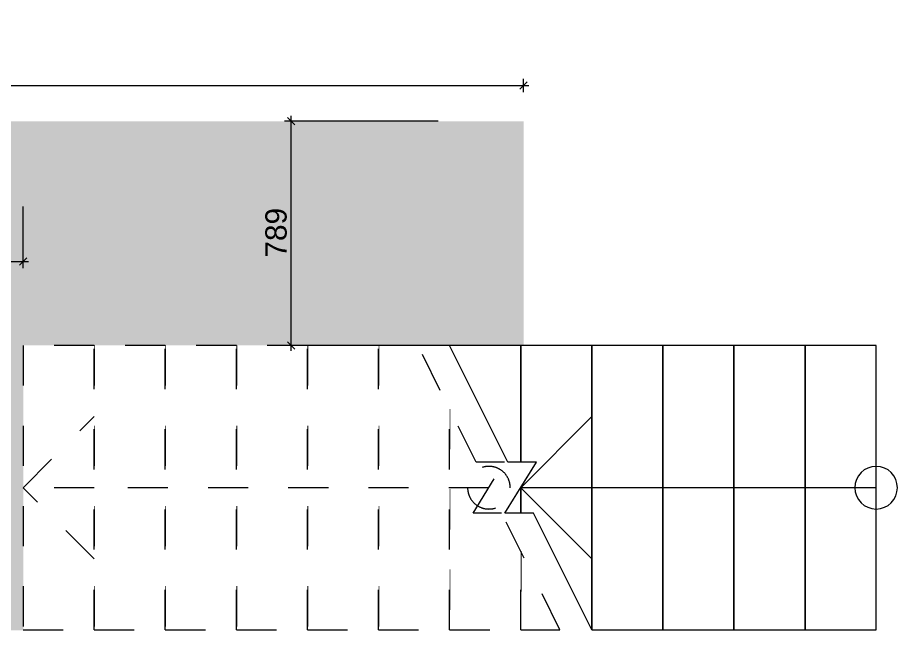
# Model space of a CAD drawing. Header units: millimetres. Extents: x 2336463 to 2579121, y 595385 to 778077.
# Drawn here: x 2524301 to 2527395, y 661203 to 663357 of the extents above; entities that cross this region are included whole.
import ezdxf

# ---------------------------------------------------------------- set-up
doc = ezdxf.new("R2010")
doc.units = ezdxf.units.MM
doc.header["$MEASUREMENT"] = 0
for name, pattern in [('Wipeout_Contour', [1000, 0, -1000]), ('Пунктирная', [88.194442, 0, -88.194442]), ('Штриховая', [282.222223, 141.111112, -141.111112])]:
    doc.linetypes.add(name, pattern=pattern)
doc.layers.add('+комнаты_Ном._пера__100', color=2, linetype='Continuous', lineweight=5)
doc.layers.add('1 Планировка размеры', color=7, linetype='Continuous')
doc.layers.add('Конструктив - Лестницы', color=7, linetype='Continuous')
for name, color, linetype, lineweight, true_color in [('1 Планировка размеры_Ном._пера__242', 7, 'Continuous', 13, 0x1b55b5), ('Конструктив - Лестницы_Ном._пера__11', 7, 'Continuous', 15, 0x6c80ff), ('Конструктив - Стены Несущие_Ном._пера__103', 7, 'Continuous', 5, 0xffcc99)]:
    doc.layers.add(name, color=color, linetype=linetype, lineweight=lineweight, true_color=true_color)
doc.styles.add('СГЕНЕРИР_СТИЛЬ_1', font='arial.ttf')
doc.dimstyles.new('СГЕНЕРИР_СТИЛЬ__1', dxfattribs={"dimtxt": 75, "dimasz": 23.75, "dimexe": 0.18, "dimexo": 300, "dimgap": 0, "dimtad": 1, "dimtih": 1, "dimtoh": 1, "dimdec": 0, "dimzin": 0, "dimdsep": 46, "dimtxsty": 'СГЕНЕРИР_СТИЛЬ_1', "dimblk": 'ARROWHEAD_6', "dimblk1": 'ARROWHEAD_6', "dimblk2": 'ARROWHEAD_6', "dimcen": 0.09, "dimclrd": 256, "dimclre": 256, "dimclrt": 256, "dimazin": 0, "dimtfac": 1, "dimtdec": 4, "dimtmove": 0, "dimatfit": 3, "dimfxl": 0, "dimtolj": 1, "dimtzin": 0, "dimarcsym": 0})
doc.dimstyles.new('СГЕНЕРИР_СТИЛЬ__2', dxfattribs={"dimtxt": 75, "dimasz": 23.75, "dimexe": 0.18, "dimexo": 300, "dimgap": 0, "dimtad": 1, "dimdec": 0, "dimzin": 0, "dimdsep": 46, "dimtxsty": 'СГЕНЕРИР_СТИЛЬ_1', "dimblk": 'ARROWHEAD_6', "dimblk1": 'ARROWHEAD_6', "dimblk2": 'ARROWHEAD_6', "dimcen": 0.09, "dimclrd": 256, "dimclre": 256, "dimclrt": 256, "dimazin": 0, "dimtfac": 1, "dimtdec": 4, "dimtmove": 0, "dimatfit": 3, "dimfxl": 0, "dimtolj": 1, "dimtzin": 0, "dimarcsym": 0})

# ---------------------------------------------------------------- blocks, each defined once
blk = doc.blocks.new('Лестница_7', base_point=(2086872, 585813.7))
at = {"color": 254, "linetype": 'Wipeout_Contour', "lineweight": 0, "ltscale": 10449550.74468224}
blk.add_wipeout([(2527070.4, 662204.4), (2527070.4, 661204.4), (2527320.4, 661204.4), (2527320.4, 662204.4)], dxfattribs=at).dxf.layer = 'Конструктив - Лестницы'
at = {"layer": 'Конструктив - Лестницы_Ном._пера__11', "color": 171, "linetype": 'Continuous', "lineweight": 15, "true_color": 0x6c80ff}
for p, q in [((2527320.4, 662204.4), (2527070.4, 662204.4)), ((2527070.4, 662204.4), (2527070.4, 661204.4)), ((2527320.4, 661204.4), (2527320.4, 662204.4)), ((2527070.4, 661204.4), (2527320.4, 661204.4))]:
    blk.add_line(p, q, dxfattribs=at)
for start, end in [(0, 180), (180, 0)]:
    blk.add_arc((2527320.4, 661704.4), 75, start, end, dxfattribs=at)
at = {"color": 254, "linetype": 'Wipeout_Contour', "lineweight": 0, "ltscale": 10448583.35867333}
blk.add_wipeout([(2526820.4, 662204.4), (2526820.4, 661204.4), (2527070.4, 661204.4), (2527070.4, 662204.4)], dxfattribs=at).dxf.layer = 'Конструктив - Лестницы'
at = {"layer": 'Конструктив - Лестницы_Ном._пера__11', "color": 171, "linetype": 'Continuous', "lineweight": 15, "true_color": 0x6c80ff}
for p, q in [((2527070.4, 662204.4), (2526820.4, 662204.4)), ((2526820.4, 662204.4), (2526820.4, 661204.4)), ((2527070.4, 661204.4), (2527070.4, 662204.4)), ((2527320.4, 661704.4), (2527070.4, 661704.4)), ((2526820.4, 661204.4), (2527070.4, 661204.4))]:
    blk.add_line(p, q, dxfattribs=at)
at = {"color": 254, "linetype": 'Wipeout_Contour', "lineweight": 0, "ltscale": 10447615.97876268}
blk.add_wipeout([(2526570.4, 662204.4), (2526570.4, 661204.4), (2526820.4, 661204.4), (2526820.4, 662204.4)], dxfattribs=at).dxf.layer = 'Конструктив - Лестницы'
at = {"layer": 'Конструктив - Лестницы_Ном._пера__11', "color": 171, "linetype": 'Continuous', "lineweight": 15, "true_color": 0x6c80ff}
for p, q in [((2526820.4, 662204.4), (2526570.4, 662204.4)), ((2526570.4, 662204.4), (2526570.4, 661204.4)), ((2526820.4, 661204.4), (2526820.4, 662204.4)), ((2526570.4, 661204.4), (2526820.4, 661204.4))]:
    blk.add_line(p, q, dxfattribs=at)
at = {"color": 254, "linetype": 'Wipeout_Contour', "lineweight": 0, "ltscale": 10446648.60499527}
blk.add_wipeout([(2526320.4, 661204.4), (2526570.4, 661204.4), (2526570.4, 662204.4), (2526320.4, 662204.4)], dxfattribs=at).dxf.layer = 'Конструктив - Лестницы'
at = {"layer": 'Конструктив - Лестницы_Ном._пера__11', "color": 171, "linetype": 'Continuous', "lineweight": 15, "true_color": 0x6c80ff}
for p, q in [((2526570.4, 662204.4), (2526320.4, 662204.4)), ((2526320.4, 662204.4), (2526320.4, 661204.4)), ((2526570.4, 661204.4), (2526570.4, 662204.4)), ((2526320.4, 661204.4), (2526570.4, 661204.4))]:
    blk.add_line(p, q, dxfattribs=at)
at = {"color": 254, "linetype": 'Wipeout_Contour', "lineweight": 0, "ltscale": 20891103.68534182}
blk.add_wipeout([(2526320.4, 662204.4), (2526070.4, 662204.4), (2526070.4, 661793.9), (2526125.6, 661793.9), (2526070.4, 661704.4), (2526070.4, 661615), (2526115.1, 661615), (2526320.4, 661204.4)], dxfattribs=at).dxf.layer = 'Конструктив - Лестницы'
at = {"layer": 'Конструктив - Лестницы_Ном._пера__11', "color": 171, "linetype": 'Continuous', "lineweight": 15, "true_color": 0x6c80ff}
for p, q in [((2526320.4, 662204.4), (2526070.4, 662204.4)), ((2526070.4, 662204.4), (2526070.4, 661793.9)), ((2526320.4, 661204.4), (2526320.4, 662204.4)), ((2526070.4, 661704.4), (2526070.4, 661615))]:
    blk.add_line(p, q, dxfattribs=at)
at = {"color": 254, "linetype": 'Wipeout_Contour', "lineweight": 0, "ltscale": 7833722.117931559}
blk.add_wipeout([(2526070.4, 661204.4), (2526208.6, 661204.4), (2526070.4, 661480.8)], dxfattribs=at).dxf.layer = 'Конструктив - Лестницы'
at = {"layer": 'Конструктив - Лестницы_Ном._пера__11', "color": 171, "linetype": 'Continuous', "lineweight": 15, "true_color": 0x6c80ff}
blk.add_line((2526320.4, 661204.4), (2526115.1, 661615), dxfattribs=at)
at = {"layer": 'Конструктив - Лестницы_Ном._пера__11', "color": 171, "linetype": 'Штриховая', "lineweight": 15, "true_color": 0x6c80ff}
for p, q in [((2526070.4, 661480.8), (2526070.4, 661204.4)), ((2526070.4, 661204.4), (2526208.6, 661204.4))]:
    blk.add_line(p, q, dxfattribs=at)
at = {"color": 254, "linetype": 'Wipeout_Contour', "lineweight": 0, "ltscale": 10445210.31514977}
blk.add_wipeout([(2525820.4, 662204.4), (2526025.6, 661793.9), (2526070.4, 661793.9), (2526070.4, 662204.4)], dxfattribs=at).dxf.layer = 'Конструктив - Лестницы'
at = {"color": 254, "linetype": 'Wipeout_Contour', "lineweight": 0, "ltscale": 7833798.62007509}
blk.add_wipeout([(2526015.1, 661615), (2526070.4, 661615), (2526070.4, 661704.4)], dxfattribs=at).dxf.layer = 'Конструктив - Лестницы'
at = {"layer": 'Конструктив - Лестницы_Ном._пера__11', "color": 171, "linetype": 'Continuous', "lineweight": 15, "true_color": 0x6c80ff}
for p, q in [((2526070.4, 662204.4), (2525820.4, 662204.4)), ((2526070.4, 661793.9), (2526070.4, 662204.4)), ((2526070.4, 661615), (2526070.4, 661704.4))]:
    blk.add_line(p, q, dxfattribs=at)
at = {"color": 254, "linetype": 'Wipeout_Contour', "lineweight": 0, "ltscale": 20889238.32323603}
blk.add_wipeout([(2525913.8, 661793.9), (2525820.4, 661980.8), (2525820.4, 661204.4), (2526070.4, 661204.4), (2526070.4, 661480.8), (2526003.3, 661615), (2525903.3, 661615), (2526013.8, 661793.9)], dxfattribs=at).dxf.layer = 'Конструктив - Лестницы'
at = {"layer": 'Конструктив - Лестницы_Ном._пера__11', "color": 171, "linetype": 'Штриховая', "lineweight": 15, "true_color": 0x6c80ff}
for p, q in [((2525820.4, 661980.8), (2525820.4, 661204.4)), ((2525903.3, 661615), (2526013.8, 661793.9)), ((2526013.8, 661793.9), (2525913.8, 661793.9)), ((2526003.3, 661615), (2525903.3, 661615)), ((2526208.6, 661204.4), (2526003.3, 661615)), ((2526070.4, 661204.4), (2526070.4, 661480.8)), ((2525820.4, 661204.4), (2526070.4, 661204.4))]:
    blk.add_line(p, q, dxfattribs=at)
at = {"layer": 'Конструктив - Лестницы_Ном._пера__11', "color": 171, "linetype": 'Continuous', "lineweight": 15, "true_color": 0x6c80ff}
for p, q in [((2526070.4, 661704.4), (2526320.4, 661954.4)), ((2526015.1, 661615), (2526125.6, 661793.9)), ((2526125.6, 661793.9), (2526025.6, 661793.9)), ((2527070.4, 661704.4), (2526070.4, 661704.4)), ((2526320.4, 661454.4), (2526070.4, 661704.4)), ((2526115.1, 661615), (2526015.1, 661615))]:
    blk.add_line(p, q, dxfattribs=at)
at = {"layer": 'Конструктив - Лестницы_Ном._пера__11', "color": 171, "linetype": 'Штриховая', "lineweight": 15, "true_color": 0x6c80ff}
for start, end in [(0, 180), (180, 0)]:
    blk.add_arc((2525958.6, 661704.4), 75, start, end, dxfattribs=at)
at = {"color": 254, "linetype": 'Wipeout_Contour', "lineweight": 0, "ltscale": 13054765.95427891}
blk.add_wipeout([(2525570.4, 662204.4), (2525570.4, 661204.4), (2525820.4, 661204.4), (2525820.4, 661980.8), (2525708.6, 662204.4)], dxfattribs=at).dxf.layer = 'Конструктив - Лестницы'
at = {"layer": 'Конструктив - Лестницы_Ном._пера__11', "color": 171, "linetype": 'Штриховая', "lineweight": 15, "true_color": 0x6c80ff}
for p, q in [((2525708.6, 662204.4), (2525570.4, 662204.4)), ((2525570.4, 662204.4), (2525570.4, 661204.4)), ((2525913.8, 661793.9), (2525708.6, 662204.4)), ((2525820.4, 661204.4), (2525820.4, 661980.8)), ((2525570.4, 661204.4), (2525820.4, 661204.4))]:
    blk.add_line(p, q, dxfattribs=at)
at = {"layer": 'Конструктив - Лестницы_Ном._пера__11', "color": 171, "linetype": 'Continuous', "lineweight": 15, "true_color": 0x6c80ff}
blk.add_line((2526025.6, 661793.9), (2525820.4, 662204.4), dxfattribs=at)
at = {"color": 254, "linetype": 'Wipeout_Contour', "lineweight": 0, "ltscale": 10442779.17148712}
blk.add_wipeout([(2525320.4, 661204.4), (2525570.4, 661204.4), (2525570.4, 662204.4), (2525320.4, 662204.4)], dxfattribs=at).dxf.layer = 'Конструктив - Лестницы'
at = {"layer": 'Конструктив - Лестницы_Ном._пера__11', "color": 171, "linetype": 'Штриховая', "lineweight": 15, "true_color": 0x6c80ff}
for p, q in [((2525570.4, 662204.4), (2525320.4, 662204.4)), ((2525320.4, 662204.4), (2525320.4, 661204.4)), ((2525570.4, 661204.4), (2525570.4, 662204.4)), ((2525320.4, 661204.4), (2525570.4, 661204.4))]:
    blk.add_line(p, q, dxfattribs=at)
at = {"color": 254, "linetype": 'Wipeout_Contour', "lineweight": 0, "ltscale": 10441811.82852095}
blk.add_wipeout([(2525070.4, 661204.4), (2525320.4, 661204.4), (2525320.4, 662204.4), (2525070.4, 662204.4)], dxfattribs=at).dxf.layer = 'Конструктив - Лестницы'
at = {"layer": 'Конструктив - Лестницы_Ном._пера__11', "color": 171, "linetype": 'Штриховая', "lineweight": 15, "true_color": 0x6c80ff}
for p, q in [((2525320.4, 662204.4), (2525070.4, 662204.4)), ((2525070.4, 662204.4), (2525070.4, 661204.4)), ((2525320.4, 661204.4), (2525320.4, 662204.4)), ((2525070.4, 661204.4), (2525320.4, 661204.4))]:
    blk.add_line(p, q, dxfattribs=at)
at = {"color": 254, "linetype": 'Wipeout_Contour', "lineweight": 0, "ltscale": 10440844.49165383}
blk.add_wipeout([(2524820.4, 661204.4), (2525070.4, 661204.4), (2525070.4, 662204.4), (2524820.4, 662204.4)], dxfattribs=at).dxf.layer = 'Конструктив - Лестницы'
at = {"layer": 'Конструктив - Лестницы_Ном._пера__11', "color": 171, "linetype": 'Штриховая', "lineweight": 15, "true_color": 0x6c80ff}
for p, q in [((2525070.4, 662204.4), (2524820.4, 662204.4)), ((2524820.4, 662204.4), (2524820.4, 661204.4)), ((2525070.4, 661204.4), (2525070.4, 662204.4)), ((2524820.4, 661204.4), (2525070.4, 661204.4))]:
    blk.add_line(p, q, dxfattribs=at)
at = {"color": 254, "linetype": 'Wipeout_Contour', "lineweight": 0, "ltscale": 10439877.1609419}
blk.add_wipeout([(2524570.4, 661204.4), (2524820.4, 661204.4), (2524820.4, 662204.4), (2524570.4, 662204.4)], dxfattribs=at).dxf.layer = 'Конструктив - Лестницы'
at = {"layer": 'Конструктив - Лестницы_Ном._пера__11', "color": 171, "linetype": 'Штриховая', "lineweight": 15, "true_color": 0x6c80ff}
for p, q in [((2524820.4, 662204.4), (2524570.4, 662204.4)), ((2524570.4, 662204.4), (2524570.4, 661204.4)), ((2524820.4, 661204.4), (2524820.4, 662204.4)), ((2524570.4, 661204.4), (2524820.4, 661204.4))]:
    blk.add_line(p, q, dxfattribs=at)
at = {"color": 254, "linetype": 'Wipeout_Contour', "lineweight": 0, "ltscale": 10438909.8364413}
blk.add_wipeout([(2524320.4, 661204.4), (2524570.4, 661204.4), (2524570.4, 662204.4), (2524320.4, 662204.4)], dxfattribs=at).dxf.layer = 'Конструктив - Лестницы'
at = {"layer": 'Конструктив - Лестницы_Ном._пера__11', "color": 171, "linetype": 'Штриховая', "lineweight": 15, "true_color": 0x6c80ff}
for p, q in [((2524570.4, 662204.4), (2524320.4, 662204.4)), ((2524320.4, 662204.4), (2524320.4, 661204.4)), ((2524570.4, 661204.4), (2524570.4, 662204.4)), ((2524320.4, 661704.4), (2524570.4, 661954.4)), ((2524570.4, 661704.4), (2524320.4, 661704.4)), ((2524570.4, 661454.4), (2524320.4, 661704.4)), ((2525958.6, 661704.4), (2524570.4, 661704.4)), ((2524320.4, 661204.4), (2524570.4, 661204.4))]:
    blk.add_line(p, q, dxfattribs=at)
blk = doc.blocks.new('*D2724', base_point=(2086872, 585813.7))
at = {"layer": '1 Планировка размеры_Ном._пера__242', "color": 152, "linetype": 'Continuous', "lineweight": 13, "true_color": 0x1b55b5}
for p, q in [((2521480.2, 663095.1), (2521480.2, 663142)), ((2526080.4, 663095.1), (2526080.4, 663142)), ((2521461.5, 663118.5), (2521480.2, 663118.5)), ((2521492.7, 663131), (2521467.7, 663106)), ((2521480.2, 663118.5), (2526080.4, 663118.5)), ((2526067.9, 663106), (2526092.9, 663131)), ((2526080.4, 663118.5), (2526099.1, 663118.5))]:
    blk.add_line(p, q, dxfattribs=at)
at = {"layer": '1 Планировка размеры_Ном._пера__242', "color": 152, "lineweight": 13, "true_color": 0x1b55b5, "insert": (2523652.1, 663133.5), "char_height": 75, "attachment_point": 7, "style": 'СГЕНЕРИР_СТИЛЬ_1'}
blk.add_mtext('\\A1;{\\pql;\\fArial|b0|i0|c204|p38;4\xa0600}', dxfattribs=at)
blk = doc.blocks.new('ARROWHEAD_6')
at = {"color": 0, "linetype": 'Continuous', "lineweight": 0}
for p, q in [((0, 0), (-1, 0)), ((-0.5, -0.5), (0.5, 0.5))]:
    blk.add_line(p, q, dxfattribs=at)
blk = doc.blocks.new('*D2735', base_point=(2086872, 585813.7))
at = {"layer": '1 Планировка размеры_Ном._пера__242', "color": 152, "linetype": 'Continuous', "lineweight": 13, "true_color": 0x1b55b5}
for p, q in [((2524320.6, 662476.4), (2524320.6, 662693)), ((2523756.5, 662476.4), (2523756.5, 662523.3)), ((2523769, 662512.3), (2523744, 662487.3)), ((2523756.5, 662499.8), (2524320.6, 662499.8)), ((2524308.1, 662487.3), (2524333.1, 662512.3)), ((2524320.6, 662499.8), (2524339.4, 662499.8))]:
    blk.add_line(p, q, dxfattribs=at)
at = {"layer": '1 Планировка размеры_Ном._пера__242', "color": 152, "lineweight": 13, "true_color": 0x1b55b5, "insert": (2523953.2, 662514.8), "char_height": 75, "attachment_point": 7, "style": 'СГЕНЕРИР_СТИЛЬ_1'}
blk.add_mtext('\\A1;{\\pql;\\fArial|b0|i0|c204|p38;564}', dxfattribs=at)
blk = doc.blocks.new('*D2736', base_point=(2086872, 585813.7))
at = {"layer": '1 Планировка размеры_Ном._пера__242', "color": 152, "linetype": 'Continuous', "lineweight": 13, "true_color": 0x1b55b5}
for p, q in [((2525263.3, 662993), (2525263.3, 663011.8)), ((2525780.4, 662993), (2525239.9, 662993)), ((2525275.8, 662980.5), (2525250.8, 663005.5)), ((2525263.3, 662204.4), (2525263.3, 662993)), ((2525250.8, 662216.9), (2525275.8, 662191.9)), ((2526020.4, 662204.4), (2525239.9, 662204.4)), ((2525263.3, 662185.7), (2525263.3, 662204.4))]:
    blk.add_line(p, q, dxfattribs=at)
at = {"layer": '1 Планировка размеры_Ном._пера__242', "color": 152, "lineweight": 13, "true_color": 0x1b55b5, "insert": (2525248.3, 662513.4), "char_height": 75, "attachment_point": 7, "rotation": 90, "style": 'СГЕНЕРИР_СТИЛЬ_1'}
blk.add_mtext('\\A1;{\\pql;\\fArial|b0|i0|c204|p38;789}', dxfattribs=at)

msp = doc.modelspace()

# ---------------------------------------------------------------- block references
at = {"layer": 'Конструктив - Лестницы', "color": 8, "linetype": 'Пунктирная', "lineweight": 15}
msp.add_blockref('Лестница_7', (2086872, 585813.7), dxfattribs=at)

# ---------------------------------------------------------------- dimensions: what is measured, and where the dimension line sits
at = {"layer": '1 Планировка размеры', "color": 152, "linetype": 'Continuous', "lineweight": 13, "true_color": 0x1b55b5}
for base, p1, p2, picture, middle in [((2526080.4, 663118.5), (2521480.2, 662993), (2526080.4, 662993), '*D2724', (2523780.9, 663171)), ((2524320.6, 662499.8), (2523756.5, 662293), (2524320.6, 662993), '*D2735', (2524038.9, 662552.3))]:
    dim = msp.add_linear_dim(base=base, p1=p1, p2=p2, dimstyle='СГЕНЕРИР_СТИЛЬ__1', dxfattribs=at)
    dim.commit()
    dim.dimension.update_dxf_attribs({"geometry": picture, "text_midpoint": middle, "dimtype": 160})

# ---------------------------------------------------------------- next in the draw order: hatches: boundary and pattern name
at = {"layer": '+комнаты_Ном._пера__100', "linetype": 'Continuous', "lineweight": 5}
msp.add_hatch(color=2, dxfattribs=at).paths.add_polyline_path([(2526080.4, 662993), (2525480.4, 662993), (2525480.4, 662204.4), (2526080.4, 662204.4)])
at = {"layer": 'Конструктив - Стены Несущие_Ном._пера__103', "linetype": 'Continuous', "lineweight": 0, "true_color": 0x3f3326}
msp.add_hatch(color=29, dxfattribs=at).paths.add_polyline_path([(2521480.2, 661202.6), (2521480.2, 662993), (2524320.6, 662993), (2526080.4, 662993), (2526080.4, 662204.4), (2524320.6, 662204.4), (2524320.6, 661202.6)])

# ---------------------------------------------------------------- next in the draw order: dimensions: what is measured, and where the dimension line sits
at = {"layer": '1 Планировка размеры', "color": 152, "linetype": 'Continuous', "lineweight": 13, "true_color": 0x1b55b5}
dim = msp.add_linear_dim(base=(2525263.3, 662993), p1=(2526320.4, 662204.4), p2=(2526080.4, 662993), angle=90, dimstyle='СГЕНЕРИР_СТИЛЬ__2', dxfattribs=at)
dim.commit()
dim.dimension.update_dxf_attribs({"geometry": '*D2736', "text_midpoint": (2525210.8, 662599.1), "dimtype": 160, "text_rotation": 90})

doc.saveas('drawing.dxf')
